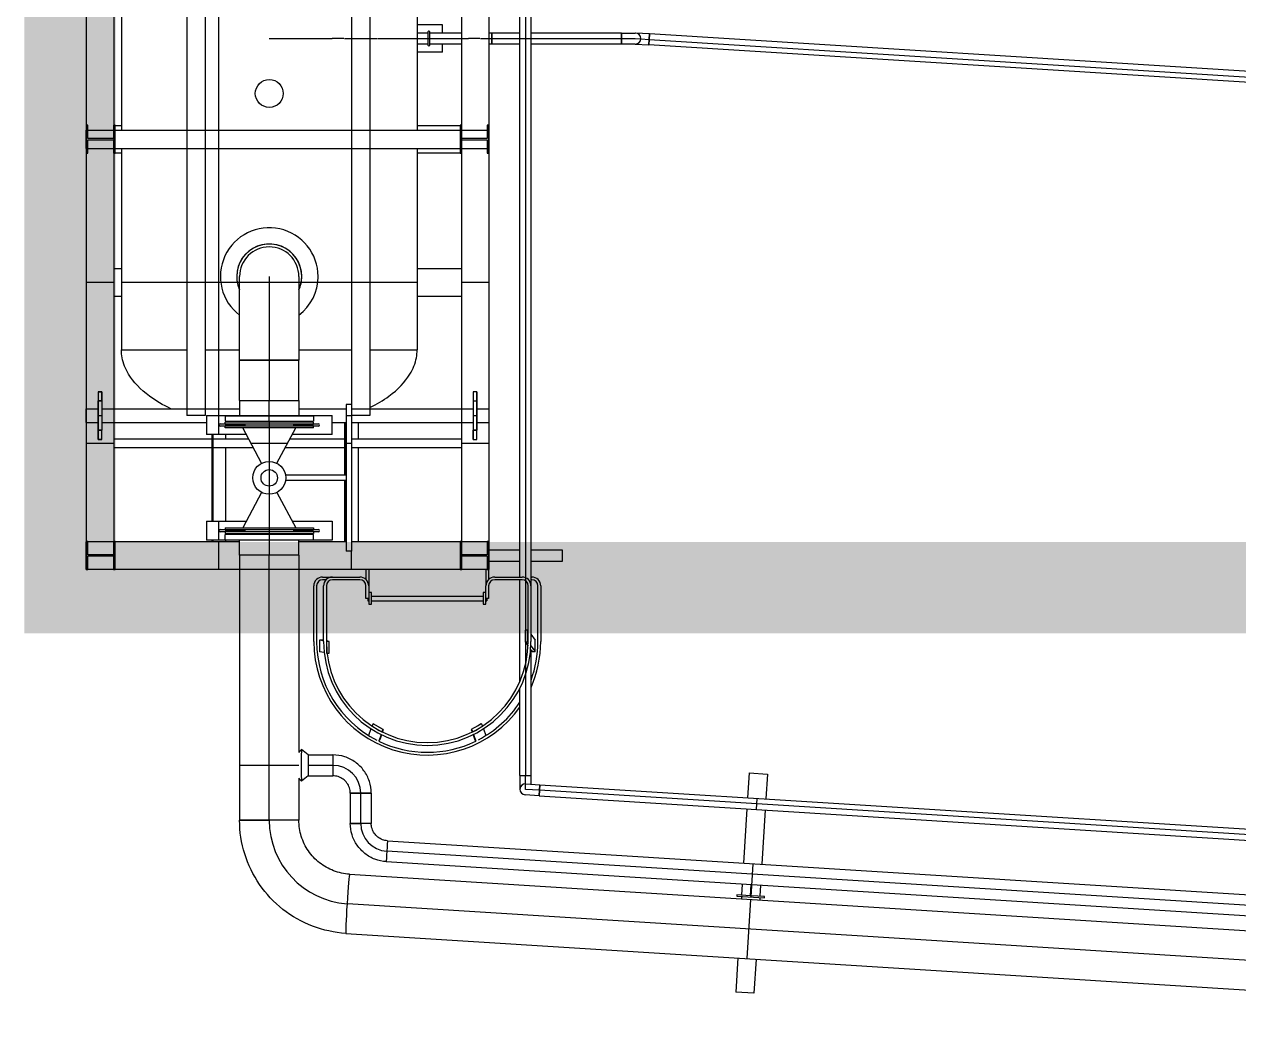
# Model space of a CAD drawing. Header units: inches. Extents: x 517790 to 538444, y 301815 to 302461.
# Drawn here: x 518012.09 to 518018.95, y 302326.19 to 302331.89 of the extents above; entities that cross this region are included whole.
import ezdxf

# ---------------------------------------------------------------- set-up
doc = ezdxf.new("R2010")
doc.units = ezdxf.units.IN
doc.header["$MEASUREMENT"] = 0
doc.layers.add('硅胶总平面底图 工艺装置区', color=253, linetype='Continuous')
doc.layers.add('硅胶总平面底图0804', color=253, linetype='Continuous')

msp = doc.modelspace()

# ---------------------------------------------------------------- linework, layer by layer
at = {"layer": '硅胶总平面底图 工艺装置区', "color": 253, "linetype": 'Continuous', "lineweight": -3}
for p, q in [((518014.8898, 302328.7726), (518014.8898, 302337.1858)), ((518014.9209, 302337.1858), (518014.9209, 302328.7688)), ((518014.9521, 302328.4486), (518014.9521, 302337.1858)), ((518012.441, 302336.9791), (518012.441, 302328.8159)), ((518012.596, 302336.9791), (518012.596, 302328.8159)), ((518014.5593, 302336.9791), (518014.5593, 302328.8159)), ((518014.7143, 302336.9791), (518014.7143, 302328.8159)), ((518013.0093, 302335.9561), (518013.0093, 302329.6839)), ((518013.1126, 302335.9561), (518013.1126, 302329.6839)), ((518014.0426, 302335.9561), (518014.0426, 302329.6839)), ((518013.9393, 302335.8425), (518013.9393, 302329.7459)), ((518013.1901, 302329.5781), (518013.1901, 302335.145)), ((518012.6394, 302334.1389), (518012.6394, 302331.2959)), ((518014.3092, 302332.6219), (518014.3092, 302331.2959)), ((518014.4525, 302331.89), (518014.3092, 302331.89)), ((518014.4525, 302331.8437), (518014.4525, 302331.89)), ((518014.3719, 302331.8437), (518014.3092, 302331.8437)), ((518014.3719, 302331.7733), (518014.3719, 302331.8518)), ((518014.3781, 302331.8518), (518014.3781, 302331.7733)), ((518014.5593, 302331.8437), (518014.3781, 302331.8437)), ((518014.7312, 302331.8437), (518014.7143, 302331.8437)), ((518014.7312, 302331.7814), (518014.7312, 302331.8437)), ((518014.8898, 302331.8437), (518014.7312, 302331.8437)), ((518014.7312, 302331.8437), (518014.7312, 302331.8125)), ((518015.4622, 302331.8437), (518014.9521, 302331.8437)), ((518015.4622, 302331.7814), (518015.4622, 302331.8437)), ((518015.4622, 302331.8437), (518015.4622, 302331.7814)), ((518015.4622, 302331.8437), (518015.5409, 302331.8437)), ((518015.6215, 302331.8387), (518015.5429, 302331.8436)), ((518015.6195, 302331.8076), (518015.6215, 302331.8387)), ((518015.6215, 302331.8387), (518015.6195, 302331.8076)), ((518022.1742, 302331.4273), (518015.6215, 302331.8387)), ((518013.4743, 302331.8125), (518013.553, 302331.8125)), ((518013.553, 302331.8125), (518013.8304, 302331.8125)), ((518013.553, 302331.8125), (518013.553, 302331.8125)), ((518013.553, 302331.8125), (518013.553, 302331.8125)), ((518013.8945, 302331.8125), (518013.8304, 302331.8125)), ((518013.8991, 302331.8125), (518014.0828, 302331.8125)), ((518014.0874, 302331.8125), (518014.1514, 302331.8125)), ((518014.1514, 302331.8125), (518014.3092, 302331.8125)), ((518014.3092, 302331.8125), (518014.3719, 302331.8125)), ((518014.3719, 302331.7814), (518014.3092, 302331.7814)), ((518014.3719, 302331.8125), (518014.3781, 302331.8125)), ((518014.3781, 302331.8125), (518014.5593, 302331.8125)), ((518014.5593, 302331.7814), (518014.3781, 302331.7814)), ((518014.4525, 302331.735), (518014.4525, 302331.7814)), ((518014.5593, 302331.8125), (518014.5986, 302331.8125)), ((518014.6626, 302331.8125), (518014.5986, 302331.8125)), ((518014.6672, 302331.8125), (518014.7143, 302331.8125)), ((518014.7143, 302331.8125), (518014.7312, 302331.8125)), ((518014.7312, 302331.7814), (518014.7143, 302331.7814)), ((518014.7312, 302331.8125), (518014.8898, 302331.8125)), ((518014.7312, 302331.8125), (518014.7312, 302331.7814)), ((518014.8898, 302331.7814), (518014.7312, 302331.7814)), ((518014.8898, 302331.8125), (518014.9521, 302331.8125)), ((518014.9521, 302331.8125), (518015.4622, 302331.8125)), ((518015.4622, 302331.7814), (518014.9521, 302331.7814)), ((518015.4622, 302331.8125), (518015.4622, 302331.8125)), ((518015.4622, 302331.8125), (518015.4622, 302331.8125)), ((518015.4622, 302331.8125), (518015.5409, 302331.8125)), ((518015.5409, 302331.7814), (518015.4622, 302331.7814)), ((518015.5399, 302331.7814), (518015.6176, 302331.7765)), ((518015.5409, 302331.8125), (518015.572, 302331.8106)), ((518015.572, 302331.8106), (518015.6195, 302331.8076)), ((518015.6176, 302331.7765), (518015.6195, 302331.8076)), ((518015.6195, 302331.8076), (518015.6176, 302331.7765)), ((518022.2117, 302331.3625), (518015.6176, 302331.7765)), ((518015.6195, 302331.8076), (518022.1929, 302331.3949)), ((518015.6195, 302331.8076), (518015.6195, 302331.8076)), ((518015.6195, 302331.8076), (518015.6195, 302331.8076)), ((518014.4525, 302331.735), (518014.3092, 302331.735)), ((518012.4505, 302331.3232), (518012.441, 302331.3232)), ((518012.441, 302331.3232), (518012.441, 302331.1652)), ((518012.441, 302331.2959), (518014.7143, 302331.2959)), ((518012.441, 302331.1925), (518012.441, 302331.2959)), ((518012.4505, 302331.2476), (518012.4505, 302331.3232)), ((518012.6037, 302331.3232), (518012.5941, 302331.3232)), ((518012.5941, 302331.3232), (518012.5941, 302331.2476)), ((518012.6037, 302331.1652), (518012.6037, 302331.3232)), ((518012.6037, 302331.3217), (518012.6394, 302331.3217)), ((518014.3092, 302331.3217), (518014.5515, 302331.3217)), ((518014.5611, 302331.3232), (518014.5515, 302331.3232)), ((518014.5515, 302331.3232), (518014.5515, 302331.1652)), ((518014.5611, 302331.2476), (518014.5611, 302331.3232)), ((518014.7143, 302331.3232), (518014.7047, 302331.3232)), ((518014.7047, 302331.3232), (518014.7047, 302331.2476)), ((518014.7143, 302331.1652), (518014.7143, 302331.3232)), ((518014.7143, 302331.2959), (518014.7143, 302331.1925)), ((518012.5941, 302331.2476), (518012.4505, 302331.2476)), ((518012.4505, 302331.2408), (518012.5941, 302331.2408)), ((518012.4505, 302331.1652), (518012.4505, 302331.2408)), ((518012.5941, 302331.2408), (518012.5941, 302331.1652)), ((518014.7047, 302331.2476), (518014.5611, 302331.2476)), ((518014.5611, 302331.2408), (518014.7047, 302331.2408)), ((518014.5611, 302331.1652), (518014.5611, 302331.2408)), ((518014.7047, 302331.2408), (518014.7047, 302331.1652)), ((518012.441, 302331.1925), (518014.7143, 302331.1925)), ((518012.441, 302331.1652), (518012.4505, 302331.1652)), ((518012.5941, 302331.1652), (518012.6037, 302331.1652)), ((518012.6037, 302331.1667), (518012.6394, 302331.1667)), ((518012.6394, 302331.1925), (518012.6394, 302330.0559)), ((518014.3092, 302331.1925), (518014.3092, 302330.0559)), ((518014.3092, 302331.1667), (518014.5515, 302331.1667)), ((518014.5515, 302331.1652), (518014.5611, 302331.1652)), ((518014.7047, 302331.1652), (518014.7143, 302331.1652)), ((518012.6394, 302330.512), (518012.596, 302330.512)), ((518013.307, 302329.9968), (518013.307, 302330.4692)), ((518013.4743, 302330.4692), (518013.4743, 302329.9968)), ((518013.6416, 302330.4692), (518013.6416, 302329.9968)), ((518014.5593, 302330.512), (518014.3092, 302330.512)), ((518012.596, 302330.4345), (518012.441, 302330.4345)), ((518014.3092, 302330.4345), (518012.6394, 302330.4345)), ((518014.7143, 302330.4345), (518014.5593, 302330.4345)), ((518012.6394, 302330.357), (518012.596, 302330.357)), ((518014.5593, 302330.357), (518014.3092, 302330.357)), ((518012.6394, 302330.0559), (518013.0093, 302330.0559)), ((518012.6394, 302330.0559), (518013.0093, 302330.0559)), ((518013.1126, 302330.0559), (518013.307, 302330.0559)), ((518013.1126, 302330.0559), (518013.307, 302330.0559)), ((518013.6416, 302330.0559), (518013.9393, 302330.0559)), ((518013.6416, 302330.0559), (518013.9393, 302330.0559)), ((518014.0426, 302330.0559), (518014.3092, 302330.0559)), ((518014.0426, 302330.0559), (518014.3092, 302330.0559)), ((518013.307, 302329.9968), (518013.6416, 302329.9968)), ((518013.307, 302329.7689), (518013.307, 302329.9968)), ((518013.6416, 302329.9968), (518013.307, 302329.9968)), ((518013.4743, 302329.9968), (518013.4743, 302329.7689)), ((518013.4743, 302329.9968), (518013.4743, 302329.9968)), ((518013.4743, 302329.9968), (518013.4743, 302329.9968)), ((518013.6416, 302329.7689), (518013.6416, 302329.9968)), ((518012.5288, 302329.8182), (518012.5081, 302329.8182)), ((518012.5081, 302329.8182), (518012.5288, 302329.8182)), ((518012.5081, 302329.8182), (518012.5081, 302329.7665)), ((518012.5081, 302329.8182), (518012.5081, 302329.7665)), ((518012.5081, 302329.7665), (518012.5288, 302329.7665)), ((518012.5288, 302329.7665), (518012.5081, 302329.7665)), ((518012.5081, 302329.6012), (518012.5081, 302329.7665)), ((518012.5081, 302329.7665), (518012.5081, 302329.6012)), ((518012.5288, 302329.7665), (518012.5081, 302329.7665)), ((518012.5288, 302329.7665), (518012.5288, 302329.8182)), ((518012.5288, 302329.8182), (518012.5288, 302329.7665)), ((518012.5288, 302329.7665), (518012.5288, 302329.6012)), ((518012.5288, 302329.7665), (518012.5288, 302329.6012)), ((518013.307, 302329.7689), (518013.6416, 302329.7689)), ((518013.307, 302329.7689), (518013.4743, 302329.7689)), ((518013.307, 302329.7689), (518013.307, 302329.6836)), ((518013.4743, 302329.6524), (518013.4743, 302329.7689)), ((518013.4743, 302329.7689), (518013.6416, 302329.7689)), ((518013.6416, 302329.7689), (518013.6416, 302329.6836)), ((518014.6264, 302329.8182), (518014.6264, 302329.7665)), ((518014.6264, 302329.8182), (518014.6264, 302329.7665)), ((518014.6471, 302329.8182), (518014.6264, 302329.8182)), ((518014.6471, 302329.8182), (518014.6264, 302329.8182)), ((518014.6264, 302329.7665), (518014.6471, 302329.7665)), ((518014.6264, 302329.7665), (518014.6471, 302329.7665)), ((518014.6264, 302329.7665), (518014.6264, 302329.6012)), ((518014.6264, 302329.7665), (518014.6264, 302329.6012)), ((518014.6264, 302329.7665), (518014.6471, 302329.7665)), ((518014.6471, 302329.7665), (518014.6471, 302329.8182)), ((518014.6471, 302329.8182), (518014.6471, 302329.7665)), ((518014.6471, 302329.6012), (518014.6471, 302329.7665)), ((518014.6471, 302329.7665), (518014.6471, 302329.6012)), ((518012.441, 302329.7226), (518012.5081, 302329.7226)), ((518012.441, 302329.6451), (518012.441, 302329.7226)), ((518012.5288, 302329.7226), (518013.307, 302329.7226)), ((518013.6416, 302329.7226), (518013.9083, 302329.7226)), ((518013.9083, 302329.7459), (518013.9083, 302329.3326)), ((518013.9393, 302329.7459), (518013.9083, 302329.7459)), ((518013.9393, 302329.7459), (518013.9393, 302329.3326)), ((518013.9393, 302329.7226), (518014.6264, 302329.7226)), ((518014.6471, 302329.7226), (518014.7143, 302329.7226)), ((518014.7143, 302329.7226), (518014.7143, 302329.6451)), ((518012.441, 302329.6451), (518012.5081, 302329.6451)), ((518012.5081, 302329.6839), (518012.5288, 302329.6839)), ((518012.5288, 302329.6451), (518013.12, 302329.6451)), ((518013.1126, 302329.6839), (518013.0093, 302329.6839)), ((518013.12, 302329.6847), (518013.12, 302329.5781)), ((518013.12, 302329.6847), (518013.307, 302329.6847)), ((518013.12, 302329.6839), (518013.8286, 302329.6839)), ((518013.1974, 302329.6376), (518013.7512, 302329.6376)), ((518013.2249, 302329.6836), (518013.4743, 302329.6836)), ((518013.2249, 302329.6836), (518013.2249, 302329.6524)), ((518013.2249, 302329.6524), (518013.4743, 302329.6524)), ((518013.4743, 302329.6462), (518013.2249, 302329.6462)), ((518013.2249, 302329.6376), (518013.2249, 302329.6462)), ((518013.2249, 302329.6314), (518013.3402, 302329.6314)), ((518013.2249, 302329.6314), (518013.3402, 302329.6314)), ((518013.6416, 302329.6478), (518013.307, 302329.6478)), ((518013.3078, 302329.6462), (518013.307, 302329.6478)), ((518013.4743, 302329.6836), (518013.7236, 302329.6836)), ((518013.4743, 302329.6524), (518013.7236, 302329.6524)), ((518013.4743, 302329.6524), (518013.4743, 302329.6478)), ((518013.4743, 302329.6478), (518013.4743, 302329.6376)), ((518013.7236, 302329.6462), (518013.4743, 302329.6462)), ((518013.4743, 302329.6376), (518013.4743, 302329.6252)), ((518013.6084, 302329.6314), (518013.7236, 302329.6314)), ((518013.6084, 302329.6314), (518013.7236, 302329.6314)), ((518013.6408, 302329.6462), (518013.6416, 302329.6478)), ((518013.6416, 302329.6847), (518013.8286, 302329.6847)), ((518013.7236, 302329.6836), (518013.7236, 302329.6524)), ((518013.7236, 302329.6376), (518013.7236, 302329.6462)), ((518013.8286, 302329.5781), (518013.8286, 302329.6847)), ((518013.8286, 302329.6451), (518013.9083, 302329.6451)), ((518013.9005, 302329.348), (518013.9005, 302329.6451)), ((518013.9057, 302329.6451), (518013.9057, 302329.348)), ((518013.9083, 302329.6839), (518013.9393, 302329.6839)), ((518014.0426, 302329.6839), (518013.9393, 302329.6839)), ((518013.9393, 302329.6451), (518014.6264, 302329.6451)), ((518013.978, 302329.5537), (518013.978, 302329.6451)), ((518014.6264, 302329.6839), (518014.6471, 302329.6839)), ((518014.6471, 302329.6451), (518014.7143, 302329.6451)), ((518012.5081, 302329.6012), (518012.5081, 302329.5495)), ((518012.5081, 302329.5495), (518012.5081, 302329.6012)), ((518012.5288, 302329.6012), (518012.5081, 302329.6012)), ((518012.5081, 302329.6012), (518012.5288, 302329.6012)), ((518012.5288, 302329.6012), (518012.5081, 302329.6012)), ((518012.5288, 302329.5495), (518012.5288, 302329.6012)), ((518012.5288, 302329.5495), (518012.5288, 302329.6012)), ((518013.3439, 302329.5781), (518013.12, 302329.5781)), ((518013.1514, 302329.0877), (518013.1514, 302329.5781)), ((518013.1565, 302329.5781), (518013.1565, 302329.0877)), ((518013.7512, 302329.6252), (518013.1974, 302329.6252)), ((518013.2249, 302329.615), (518013.2249, 302329.6252)), ((518013.4743, 302329.615), (518013.2249, 302329.615)), ((518013.2289, 302329.5537), (518013.2289, 302329.5781)), ((518013.4307, 302329.4147), (518013.3244, 302329.615)), ((518013.4743, 302329.6252), (518013.4743, 302329.0407)), ((518013.7236, 302329.615), (518013.4743, 302329.615)), ((518013.5179, 302329.4147), (518013.6242, 302329.615)), ((518013.8286, 302329.5781), (518013.6046, 302329.5781)), ((518013.7236, 302329.615), (518013.7236, 302329.6252)), ((518014.6471, 302329.6012), (518014.6264, 302329.6012)), ((518014.6471, 302329.6012), (518014.6264, 302329.6012)), ((518014.6264, 302329.6012), (518014.6264, 302329.5495)), ((518014.6264, 302329.5495), (518014.6264, 302329.6012)), ((518014.6264, 302329.6012), (518014.6471, 302329.6012)), ((518014.6471, 302329.5495), (518014.6471, 302329.6012)), ((518014.6471, 302329.5495), (518014.6471, 302329.6012)), ((518012.441, 302329.5289), (518012.596, 302329.5289)), ((518012.5081, 302329.5495), (518012.5288, 302329.5495)), ((518012.5288, 302329.5495), (518012.5081, 302329.5495)), ((518012.596, 302329.5537), (518013.3569, 302329.5537)), ((518012.596, 302329.5041), (518013.3832, 302329.5041)), ((518013.2289, 302329.0877), (518013.2289, 302329.5041)), ((518013.3701, 302329.5289), (518013.5785, 302329.5289)), ((518013.5653, 302329.5041), (518013.9083, 302329.5041)), ((518013.5917, 302329.5537), (518013.9083, 302329.5537)), ((518013.9083, 302329.5289), (518013.9393, 302329.5289)), ((518013.9393, 302329.5537), (518014.5593, 302329.5537)), ((518013.9393, 302329.5041), (518014.5593, 302329.5041)), ((518013.978, 302328.9709), (518013.978, 302329.5041)), ((518014.5593, 302329.5289), (518014.7143, 302329.5289)), ((518014.6264, 302329.5495), (518014.6471, 302329.5495)), ((518014.6264, 302329.5495), (518014.6471, 302329.5495)), ((518013.9083, 302329.348), (518013.566, 302329.348)), ((518013.9083, 302329.3171), (518013.566, 302329.3171)), ((518013.9005, 302328.9709), (518013.9005, 302329.3171)), ((518013.9057, 302329.3171), (518013.9057, 302328.9709)), ((518013.9083, 302329.3326), (518013.9083, 302328.9192)), ((518013.9393, 302329.3326), (518013.9393, 302328.9192)), ((518013.4307, 302329.2504), (518013.3244, 302329.0501)), ((518013.5179, 302329.2504), (518013.6242, 302329.0501)), ((518013.12, 302329.0877), (518013.12, 302328.9812)), ((518013.12, 302329.0877), (518013.3443, 302329.0877)), ((518013.1901, 302328.9812), (518013.1901, 302329.0877)), ((518013.6042, 302329.0877), (518013.8286, 302329.0877)), ((518013.8286, 302329.0877), (518013.8286, 302328.9812)), ((518013.1974, 302329.0407), (518013.7512, 302329.0407)), ((518013.7512, 302329.0283), (518013.1974, 302329.0283)), ((518013.2249, 302329.0501), (518013.4743, 302329.0501)), ((518013.2249, 302329.0501), (518013.2249, 302329.0407)), ((518013.2249, 302329.0345), (518013.3402, 302329.0345)), ((518013.2249, 302329.0345), (518013.3402, 302329.0345)), ((518013.2249, 302329.0283), (518013.2249, 302329.0189)), ((518013.2249, 302329.0189), (518013.4743, 302329.0189)), ((518013.4743, 302329.0127), (518013.2249, 302329.0127)), ((518013.2249, 302328.9815), (518013.2249, 302329.0127)), ((518013.3078, 302329.0189), (518013.307, 302329.0173)), ((518013.307, 302329.0173), (518013.4743, 302329.0173)), ((518013.4743, 302329.0501), (518013.7236, 302329.0501)), ((518013.4743, 302329.0407), (518013.4743, 302329.0283)), ((518013.4743, 302329.0283), (518013.4743, 302329.0173)), ((518013.4743, 302329.0189), (518013.7236, 302329.0189)), ((518013.4743, 302329.0173), (518013.6416, 302329.0173)), ((518013.4743, 302329.0173), (518013.4743, 302329.0127)), ((518013.4743, 302329.0127), (518013.4743, 302328.8962)), ((518013.7236, 302329.0127), (518013.4743, 302329.0127)), ((518013.6084, 302329.0345), (518013.7236, 302329.0345)), ((518013.6084, 302329.0345), (518013.7236, 302329.0345)), ((518013.6408, 302329.0189), (518013.6416, 302329.0173)), ((518013.7236, 302329.0501), (518013.7236, 302329.0407)), ((518013.7236, 302329.0283), (518013.7236, 302329.0189)), ((518013.7236, 302328.9815), (518013.7236, 302329.0127)), ((518012.441, 302328.9739), (518012.441, 302328.8159)), ((518012.4505, 302328.9739), (518012.441, 302328.9739)), ((518013.307, 302328.9709), (518012.441, 302328.9709)), ((518012.441, 302328.8159), (518012.441, 302328.9709)), ((518012.4505, 302328.8983), (518012.4505, 302328.9739)), ((518012.5941, 302328.9739), (518012.5941, 302328.8983)), ((518012.6037, 302328.9739), (518012.5941, 302328.9739)), ((518012.6037, 302328.8159), (518012.6037, 302328.9739)), ((518013.307, 302328.9812), (518013.12, 302328.9812)), ((518013.1514, 302328.9709), (518013.1514, 302328.9812)), ((518013.1565, 302328.9812), (518013.1565, 302328.9709)), ((518013.1901, 302328.8159), (518013.1901, 302328.9709)), ((518013.4743, 302328.9815), (518013.2249, 302328.9815)), ((518013.2289, 302328.9709), (518013.2289, 302328.9812)), ((518013.307, 302328.8962), (518013.307, 302328.9815)), ((518013.7236, 302328.9815), (518013.4743, 302328.9815)), ((518013.6416, 302328.8962), (518013.6416, 302328.9815)), ((518013.8286, 302328.9812), (518013.6416, 302328.9812)), ((518013.9083, 302328.9709), (518013.6416, 302328.9709)), ((518014.7143, 302328.9709), (518013.9393, 302328.9709)), ((518014.5515, 302328.9739), (518014.5515, 302328.8159)), ((518014.5611, 302328.9739), (518014.5515, 302328.9739)), ((518014.5611, 302328.8983), (518014.5611, 302328.9739)), ((518014.7047, 302328.9739), (518014.7047, 302328.8983)), ((518014.7143, 302328.9739), (518014.7047, 302328.9739)), ((518014.7143, 302328.8159), (518014.7143, 302328.9739)), ((518014.7143, 302328.9709), (518014.7143, 302328.8159)), ((518012.5941, 302328.8983), (518012.4505, 302328.8983)), ((518012.4505, 302328.8915), (518012.5941, 302328.8915)), ((518012.4505, 302328.8159), (518012.4505, 302328.8915)), ((518012.5941, 302328.8915), (518012.5941, 302328.8159)), ((518013.4743, 302328.8962), (518013.307, 302328.8962)), ((518013.6416, 302328.8962), (518013.307, 302328.8962)), ((518013.307, 302328.8962), (518013.307, 302327.7096)), ((518013.6416, 302328.8962), (518013.4743, 302328.8962)), ((518013.4743, 302327.7096), (518013.4743, 302328.8962)), ((518013.6416, 302328.8962), (518013.6416, 302327.7812)), ((518013.9393, 302328.9192), (518013.9083, 302328.9192)), ((518013.9393, 302328.8159), (518013.9393, 302328.9192)), ((518014.7047, 302328.8983), (518014.5611, 302328.8983)), ((518014.5611, 302328.8159), (518014.5611, 302328.8915)), ((518014.5611, 302328.8915), (518014.7047, 302328.8915)), ((518014.7047, 302328.8915), (518014.7047, 302328.8159)), ((518014.7143, 302328.9259), (518014.8898, 302328.9259)), ((518014.9521, 302328.9259), (518015.1276, 302328.9259)), ((518015.1276, 302328.9259), (518015.1276, 302328.8608)), ((518013.307, 302328.8159), (518012.441, 302328.8159)), ((518012.441, 302328.8159), (518012.4505, 302328.8159)), ((518012.596, 302328.8159), (518012.441, 302328.8159)), ((518012.5941, 302328.8159), (518012.6037, 302328.8159)), ((518013.6416, 302328.8159), (518013.307, 302328.8159)), ((518014.7143, 302328.8159), (518013.6416, 302328.8159)), ((518014.0199, 302328.8159), (518014.0199, 302328.7591)), ((518014.0357, 302328.8159), (518014.0357, 302328.7227)), ((518014.5515, 302328.8159), (518014.5611, 302328.8159)), ((518014.7143, 302328.8159), (518014.5593, 302328.8159)), ((518014.6971, 302328.8159), (518014.6971, 302328.7227)), ((518014.7047, 302328.8159), (518014.7143, 302328.8159)), ((518014.7128, 302328.8159), (518014.7128, 302328.7591)), ((518014.8898, 302328.8608), (518014.7143, 302328.8608)), ((518015.1276, 302328.8608), (518014.9521, 302328.8608)), ((518013.7758, 302328.7726), (518013.8309, 302328.7726)), ((518013.7946, 302328.7568), (518013.7758, 302328.7568)), ((518013.8309, 302328.7726), (518013.9858, 302328.7726)), ((518013.9858, 302328.7568), (518013.8309, 302328.7568)), ((518014.7469, 302328.7726), (518014.9018, 302328.7726)), ((518014.9018, 302328.7568), (518014.7469, 302328.7568)), ((518014.8898, 302328.1832), (518014.8898, 302328.7568)), ((518014.9209, 302328.7688), (518014.9209, 302328.751)), ((518014.9209, 302328.751), (518014.9209, 302328.472)), ((518014.9521, 302328.7726), (518014.9569, 302328.7726)), ((518014.9569, 302328.7568), (518014.9521, 302328.7568)), ((518013.7259, 302328.4078), (518013.7259, 302328.7227)), ((518013.7417, 302328.7227), (518013.7417, 302328.4078)), ((518013.7811, 302328.4078), (518013.7811, 302328.7227)), ((518013.7968, 302328.7227), (518013.7968, 302328.4078)), ((518014.0199, 302328.6519), (518014.0199, 302328.7227)), ((518014.0357, 302328.7227), (518014.0357, 302328.6847)), ((518014.0357, 302328.6847), (518014.0357, 302328.619)), ((518014.0514, 302328.6847), (518014.0357, 302328.6847)), ((518014.0514, 302328.619), (518014.0514, 302328.6847)), ((518014.6971, 302328.6847), (518014.6813, 302328.6847)), ((518014.6813, 302328.6847), (518014.6813, 302328.619)), ((518014.6971, 302328.6847), (518014.6971, 302328.7227)), ((518014.6971, 302328.619), (518014.6971, 302328.6847)), ((518014.7128, 302328.7227), (518014.7128, 302328.6519)), ((518014.9359, 302328.4078), (518014.9359, 302328.7227)), ((518014.9516, 302328.7227), (518014.9516, 302328.4078)), ((518014.991, 302328.4078), (518014.991, 302328.7227)), ((518015.0068, 302328.7227), (518015.0068, 302328.4078)), ((518014.0357, 302328.6519), (518014.0199, 302328.6519)), ((518014.0304, 302328.6519), (518014.0304, 302328.6387)), ((518014.0304, 302328.6387), (518014.0357, 302328.6387)), ((518014.0357, 302328.619), (518014.0514, 302328.619)), ((518014.0514, 302328.665), (518014.6813, 302328.665)), ((518014.0514, 302328.6387), (518014.6813, 302328.6387)), ((518014.6813, 302328.619), (518014.6971, 302328.619)), ((518014.7128, 302328.6519), (518014.6971, 302328.6519)), ((518014.6971, 302328.6387), (518014.7023, 302328.6387)), ((518014.7023, 302328.6519), (518014.7023, 302328.6387)), ((518014.935, 302328.472), (518014.9193, 302328.472)), ((518014.9193, 302328.472), (518014.9193, 302328.4064)), ((518014.9209, 302328.472), (518014.9209, 302328.4042)), ((518014.935, 302328.4064), (518014.935, 302328.472)), ((518014.935, 302328.4719), (518014.9359, 302328.4707)), ((518013.7575, 302328.4169), (518013.7574, 302328.3513)), ((518013.7811, 302328.4123), (518013.7575, 302328.4169)), ((518013.7732, 302328.4169), (518013.7575, 302328.4169)), ((518013.7811, 302328.4154), (518013.7732, 302328.4169)), ((518013.8134, 302328.4091), (518013.7968, 302328.4123)), ((518013.7977, 302328.4091), (518013.7968, 302328.4093)), ((518013.8134, 302328.4091), (518013.7977, 302328.4091)), ((518013.7977, 302328.4091), (518013.7977, 302328.3435)), ((518013.8134, 302328.3965), (518013.8134, 302328.4091)), ((518013.8134, 302328.4091), (518013.8134, 302328.4091)), ((518013.8134, 302328.3435), (518013.8134, 302328.4091)), ((518014.9193, 302328.4064), (518014.935, 302328.4064)), ((518014.9193, 302328.4064), (518014.9354, 302328.3844)), ((518014.9209, 302328.4042), (518014.9209, 302328.278)), ((518014.935, 302328.4065), (518014.9359, 302328.4053)), ((518014.9516, 302328.4492), (518014.9753, 302328.4169)), ((518014.9753, 302328.3515), (518014.9753, 302328.4169)), ((518013.7843, 302328.3461), (518013.7574, 302328.3513)), ((518013.7977, 302328.3435), (518013.8134, 302328.3435)), ((518014.95, 302328.3644), (518014.9511, 302328.363)), ((518014.9512, 302328.3844), (518014.9753, 302328.3515)), ((518014.9521, 302327.6526), (518014.9521, 302328.3624)), ((518014.9521, 302328.3616), (518014.9595, 302328.3514)), ((518014.9595, 302328.3514), (518014.9753, 302328.3515)), ((518014.9209, 302328.278), (518014.9209, 302328.2206)), ((518014.9209, 302328.2206), (518014.9209, 302327.6526)), ((518014.8898, 302327.6526), (518014.8898, 302328.1458)), ((518014.0482, 302327.9165), (518014.0352, 302327.8781)), ((518014.061, 302327.9446), (518014.0532, 302327.9309)), ((518014.0532, 302327.9309), (518014.11, 302327.8981)), ((518014.0609, 302327.9444), (518014.0575, 302327.9385)), ((518014.0609, 302327.9444), (518014.0609, 302327.9444)), ((518014.1179, 302327.9118), (518014.061, 302327.9446)), ((518014.1179, 302327.9119), (518014.0935, 302327.9258)), ((518014.6717, 302327.9446), (518014.6148, 302327.9118)), ((518014.6227, 302327.8981), (518014.6795, 302327.9309)), ((518014.6716, 302327.9446), (518014.6492, 302327.9316)), ((518014.6716, 302327.9445), (518014.6716, 302327.9446)), ((518014.6795, 302327.9309), (518014.6717, 302327.9446)), ((518014.6791, 302327.9318), (518014.676, 302327.9371)), ((518014.6845, 302327.9165), (518014.6976, 302327.8781)), ((518014.1052, 302327.8839), (518014.0922, 302327.8457)), ((518014.0935, 302327.8459), (518014.0982, 302327.8542)), ((518014.1079, 302327.8826), (518014.0982, 302327.8542)), ((518014.11, 302327.8981), (518014.1179, 302327.9118)), ((518014.1105, 302327.8989), (518014.1135, 302327.9042)), ((518014.1178, 302327.9117), (518014.113, 302327.8976)), ((518014.1178, 302327.9118), (518014.1179, 302327.9119)), ((518014.1179, 302327.9119), (518014.1179, 302327.9118)), ((518014.6148, 302327.9118), (518014.6227, 302327.8981)), ((518014.6149, 302327.9116), (518014.6149, 302327.9116)), ((518014.6149, 302327.9116), (518014.6184, 302327.9056)), ((518014.6149, 302327.9116), (518014.6196, 302327.8976)), ((518014.6248, 302327.8826), (518014.6346, 302327.8539)), ((518014.6276, 302327.884), (518014.6407, 302327.8455)), ((518014.6346, 302327.8539), (518014.6393, 302327.8459)), ((518013.6416, 302327.7812), (518013.6561, 302327.7981)), ((518013.6941, 302327.7686), (518013.6561, 302327.7981)), ((518013.6416, 302327.7096), (518013.307, 302327.7096)), ((518013.307, 302327.7096), (518013.307, 302327.3996)), ((518013.4743, 302327.3996), (518013.4743, 302327.7096)), ((518013.4743, 302327.7096), (518013.4743, 302327.7096)), ((518013.4743, 302327.7096), (518013.4743, 302327.7095)), ((518013.6941, 302327.7686), (518013.8335, 302327.7686)), ((518013.8328, 302327.7096), (518013.6941, 302327.7096)), ((518013.6941, 302327.7096), (518013.6941, 302327.7096)), ((518013.6941, 302327.7096), (518013.6941, 302327.7096)), ((518013.8335, 302327.7096), (518013.8328, 302327.7096)), ((518013.8335, 302327.7096), (518013.8335, 302327.7096)), ((518013.8335, 302327.7096), (518013.8335, 302327.7096)), ((518013.6941, 302327.6505), (518013.6561, 302327.621)), ((518013.6941, 302327.6505), (518013.8335, 302327.6505)), ((518014.8898, 302327.6526), (518014.9209, 302327.6526)), ((518014.8898, 302327.6526), (518014.9209, 302327.6526)), ((518014.8898, 302327.6526), (518014.8898, 302327.5739)), ((518014.9209, 302327.6526), (518014.9521, 302327.6526)), ((518014.9209, 302327.6526), (518014.9209, 302327.6526)), ((518014.9209, 302327.6526), (518014.9209, 302327.6526)), ((518014.9209, 302327.6051), (518014.9209, 302327.6526)), ((518014.9209, 302327.6526), (518014.9521, 302327.6526)), ((518014.9521, 302327.6032), (518014.9521, 302327.6526)), ((518016.1833, 302327.667), (518016.1747, 302327.5264)), ((518016.1833, 302327.667), (518016.2865, 302327.6607)), ((518016.2865, 302327.6607), (518016.2779, 302327.5199)), ((518013.6416, 302327.638), (518013.6561, 302327.621)), ((518013.6416, 302327.6379), (518013.6416, 302327.3996)), ((518014.9209, 302327.5739), (518014.9209, 302327.6051)), ((518014.9995, 302327.569), (518014.9209, 302327.5739)), ((518014.9229, 302327.605), (518015.0015, 302327.6001)), ((518014.9976, 302327.5379), (518015.0015, 302327.6001)), ((518015.0015, 302327.6001), (518014.9995, 302327.569)), ((518015.0015, 302327.6001), (518023.8963, 302327.0416)), ((518013.9319, 302327.5521), (518014.05, 302327.5521)), ((518014.05, 302327.5521), (518013.9319, 302327.5521)), ((518013.9319, 302327.5521), (518013.9319, 302327.382)), ((518013.9909, 302327.5521), (518013.9909, 302327.5521)), ((518013.9909, 302327.5521), (518013.9909, 302327.5521)), ((518013.9909, 302327.382), (518013.9909, 302327.5521)), ((518014.05, 302327.5521), (518014.05, 302327.382)), ((518014.9976, 302327.5379), (518014.919, 302327.5428)), ((518014.9995, 302327.569), (518014.9976, 302327.5379)), ((518014.9976, 302327.5379), (518023.8924, 302326.9794)), ((518014.9995, 302327.569), (518014.9995, 302327.569)), ((518014.9995, 302327.569), (518014.9995, 302327.569)), ((518023.8943, 302327.0105), (518014.9995, 302327.569)), ((518016.2263, 302327.5232), (518016.2225, 302327.461)), ((518016.1708, 302327.4642), (518016.1521, 302327.1576)), ((518016.2741, 302327.4577), (518016.2553, 302327.1511)), ((518013.3069, 302327.3996), (518013.4706, 302327.3996)), ((518013.6416, 302327.3996), (518013.307, 302327.3996)), ((518013.4742, 302327.3996), (518013.4742, 302327.3996)), ((518013.4742, 302327.3996), (518013.4742, 302327.3996)), ((518013.9319, 302327.382), (518013.9903, 302327.382)), ((518014.05, 302327.382), (518013.9319, 302327.382)), ((518013.9909, 302327.382), (518013.9909, 302327.382)), ((518013.9909, 302327.382), (518013.9909, 302327.3819)), ((518014.1422, 302327.2838), (518023.5883, 302326.6907)), ((518014.1348, 302327.1659), (518023.5809, 302326.5729)), ((518023.584, 302326.6318), (518014.1385, 302327.2248)), ((518014.1385, 302327.2248), (518014.1385, 302327.2248)), ((518014.1385, 302327.2248), (518014.1385, 302327.2248)), ((518013.9275, 302327.0951), (518022.9521, 302326.5285)), ((518016.2037, 302327.1543), (518016.1922, 302326.9665)), ((518016.1449, 302327.0397), (518016.141, 302326.9765)), ((518016.1935, 302327.0366), (518016.1896, 302326.9735)), ((518016.1956, 302326.9732), (518016.1995, 302327.0363)), ((518016.2481, 302327.0332), (518016.2442, 302326.9702)), ((518016.1142, 302326.9781), (518016.1137, 302326.9713)), ((518016.1137, 302326.9713), (518016.2707, 302326.9617)), ((518016.1896, 302326.9735), (518016.1142, 302326.9781)), ((518016.1406, 302326.9697), (518016.1398, 302326.9562)), ((518016.1914, 302326.953), (518016.171, 302326.619)), ((518016.2711, 302326.9685), (518016.1956, 302326.9732)), ((518016.2438, 302326.9634), (518016.243, 302326.9497)), ((518016.2707, 302326.9617), (518016.2711, 302326.9685)), ((518013.917, 302326.9281), (518013.917, 302326.9281)), ((518013.917, 302326.9281), (518013.917, 302326.9281)), ((518022.938, 302326.3618), (518013.917, 302326.9281)), ((518013.9065, 302326.7611), (518022.931, 302326.1946)), ((518016.1193, 302326.6222), (518016.1076, 302326.4293)), ((518016.2226, 302326.6157), (518016.2108, 302326.423)), ((518016.2108, 302326.423), (518016.1076, 302326.4293))]:
    msp.add_line(p, q, dxfattribs=at)
for centre, radius in [((518013.4743, 302331.5025), 0.0787), ((518013.4743, 302329.3326), 0.093), ((518013.4743, 302329.3326), 0.0465)]:
    msp.add_circle(centre, radius, dxfattribs=at)
for centre, radius, start, end in [((518014.375, 302331.8518), 0.0031, 0, 180), ((518015.5409, 302331.8125), 0.0312, 0, 90), ((518015.5409, 302331.8125), 0.0312, 270, 90), ((518014.375, 302331.7733), 0.0031, 180, 0), ((518015.5409, 302331.8125), 0.0312, 270, 0), ((518013.4743, 302330.4692), 0.2756, 0, 232.6168), ((518013.4743, 302330.4692), 0.1837, 0, 204.39575), ((518013.4743, 302330.4692), 0.1837, 335.60425, 180), ((518013.4743, 302330.4692), 0.1673, 0, 180), ((518013.4743, 302330.4692), 0.1673, 0, 180), ((518013.4743, 302330.4692), 0.1837, 180, 204.39575), ((518013.4743, 302330.4692), 0.2756, 307.3832, 0), ((518013.4743, 302330.4692), 0.1837, 335.60425, 0), ((518013.1974, 302329.6314), 0.0062, 90, 270), ((518013.7512, 302329.6314), 0.0062, 270, 90), ((518013.1974, 302329.0345), 0.0062, 90, 270), ((518013.7512, 302329.0345), 0.0062, 270, 90), ((518013.7758, 302328.7227), 0.0499, 90, 180), ((518013.7758, 302328.7227), 0.0341, 90, 180), ((518013.8309, 302328.7227), 0.0499, 90, 180), ((518013.8309, 302328.7227), 0.0341, 90, 180), ((518013.9858, 302328.7227), 0.0499, 0, 90), ((518013.9858, 302328.7227), 0.0341, 0, 90), ((518014.7469, 302328.7227), 0.0499, 90, 180), ((518014.7469, 302328.7227), 0.0341, 90, 180), ((518014.9018, 302328.7227), 0.0499, 0, 90), ((518014.9018, 302328.7227), 0.0341, 0, 90), ((518014.9569, 302328.7227), 0.0499, 0, 90), ((518014.9569, 302328.7227), 0.0341, 0, 90), ((518014.3664, 302328.4078), 0.6404, 180, 324.81593), ((518014.3664, 302328.4078), 0.6247, 180, 242.85046), ((518014.3664, 302328.4078), 0.5853, 180, 0), ((518014.3664, 302328.4078), 0.5695, 180, 0), ((518014.3664, 302328.4078), 0.6404, 336.15482, 0), ((518014.3664, 302328.4078), 0.6247, 339.66872, 0), ((518014.3664, 302328.4078), 0.6247, 297.49592, 326.92001), ((518014.3664, 302328.4078), 0.6247, 244.00182, 296.0044), ((518014.9209, 302327.5739), 0.0312, 86.40769, 266.40769), ((518014.9209, 302327.5739), 0.0312, 86.40769, 266.40769)]:
    msp.add_arc(centre, radius, start, end, dxfattribs=at)
for centre, major_axis, ratio, start_param, end_param in [((518013.6561, 302327.7096), (0, 0.0886), 0.011933, 0, 3.150877), ((518013.6561, 302327.7096), (0, 0.0886), 0.011933, 6.273901, 6.283185), ((518013.6941, 302327.7096), (0, 0.0591), 0.011933, 0, 3.141593), ((518013.6941, 302327.7096), (0, 0.0591), 0.011933, 0, 3.141593), ((518013.8335, 302327.7096), (0, -0.0591), 0.011933, 3.141593, 6.283185), ((518013.8335, 302327.7096), (0, 0.0591), 0.011933, 0, 3.141593), ((518013.8335, 302327.5521), (0, 0.1575), 0.999929, 4.712389, 6.283185), ((518013.9466, 302327.3996), (0, -0.4724), 0.999767, 4.712502, 6.212867), ((518014.1484, 302327.382), (0, -0.1575), 0.999945, 4.712491, 6.216553), ((518014.1385, 302327.2248), (-0.0037, -0.0589), 0.010502, 3.142252, 6.283185), ((518014.1385, 302327.2248), (0.0037, 0.0589), 0.010502, 0, 1.570796), ((518014.1385, 302327.2248), (-0.0037, -0.0589), 0.010502, 4.712389, 6.283185), ((518014.1484, 302327.382), (0, -0.1575), 0.999945, 6.216553, 6.220491), ((518013.917, 302326.9281), (-0.0105, -0.167), 0.021554, 3.142946, 6.283185), ((518013.917, 302326.9281), (0.0105, 0.167), 0.021554, 0, 1.570796), ((518013.917, 302326.9281), (0.0105, 0.167), 0.021554, 0, 0.001353), ((518013.917, 302326.9281), (-0.0105, -0.167), 0.021554, 4.712389, 6.283185), ((518013.9466, 302327.3996), (0, -0.4724), 0.999767, 6.212867, 6.220502)]:
    msp.add_ellipse(centre, major_axis=major_axis, ratio=ratio, start_param=start_param, end_param=end_param, dxfattribs=at)
for points, knots in [([(518012.9188, 302329.7226), (518012.8742, 302329.7439), (518012.8339, 302329.7677), (518012.7988, 302329.7935), (518012.7474, 302329.8313), (518012.7072, 302329.8735), (518012.6802, 302329.9179), (518012.662, 302329.9479), (518012.6497, 302329.9789), (518012.6437, 302330.0103), (518012.6408, 302330.0254), (518012.6394, 302330.0407), (518012.6394, 302330.0559)], [5.4403572, 5.4403572, 5.4403572, 5.4403572, 5.6548668, 5.6548668, 5.6548668, 5.969026, 5.969026, 5.969026, 6.180931, 6.180931, 6.180931, 6.2831853, 6.2831853, 6.2831853, 6.2831853]), ([(518014.0426, 302329.7289), (518014.0821, 302329.7485), (518014.1181, 302329.7702), (518014.1498, 302329.7935), (518014.2011, 302329.8313), (518014.2413, 302329.8735), (518014.2683, 302329.9179), (518014.2866, 302329.9479), (518014.2988, 302329.9789), (518014.3048, 302330.0103), (518014.3078, 302330.0254), (518014.3092, 302330.0407), (518014.3092, 302330.0559)], [5.4610973, 5.4610973, 5.4610973, 5.4610973, 5.6548668, 5.6548668, 5.6548668, 5.969026, 5.969026, 5.969026, 6.180931, 6.180931, 6.180931, 6.2831853, 6.2831853, 6.2831853, 6.2831853]), ([(518014.05, 302327.5521), (518014.05, 302327.5748), (518014.0464, 302327.5974), (518014.0394, 302327.619), (518014.0324, 302327.6406), (518014.022, 302327.661), (518014.0086, 302327.6794), (518013.9953, 302327.6977), (518013.9791, 302327.7139), (518013.9607, 302327.7273), (518013.9424, 302327.7406), (518013.922, 302327.751), (518013.9004, 302327.758), (518013.8788, 302327.765), (518013.8562, 302327.7686), (518013.8335, 302327.7686)], [4.712389, 4.712389, 4.712389, 4.712389, 5.026548, 5.026548, 5.026548, 5.340708, 5.340708, 5.340708, 5.654867, 5.654867, 5.654867, 5.969026, 5.969026, 5.969026, 6.283185, 6.283185, 6.283185, 6.283185]), ([(518013.9319, 302327.5521), (518013.9319, 302327.5624), (518013.9303, 302327.5727), (518013.9271, 302327.5825), (518013.9239, 302327.5923), (518013.9192, 302327.6016), (518013.9131, 302327.6099), (518013.907, 302327.6183), (518013.8997, 302327.6257), (518013.8913, 302327.6317), (518013.883, 302327.6378), (518013.8737, 302327.6425), (518013.8639, 302327.6457), (518013.8541, 302327.6489), (518013.8438, 302327.6505), (518013.8335, 302327.6505)], [4.712389, 4.712389, 4.712389, 4.712389, 5.026548, 5.026548, 5.026548, 5.340708, 5.340708, 5.340708, 5.654867, 5.654867, 5.654867, 5.969026, 5.969026, 5.969026, 6.283185, 6.283185, 6.283185, 6.283185]), ([(518013.9065, 302326.7611), (518013.8423, 302326.7652), (518013.7787, 302326.7789), (518013.7187, 302326.8019), (518013.6586, 302326.8248), (518013.602, 302326.8568), (518013.5514, 302326.8966), (518013.5008, 302326.9363), (518013.4563, 302326.9837), (518013.4198, 302327.0367), (518013.3833, 302327.0896), (518013.3549, 302327.1481), (518013.3358, 302327.2095), (518013.3167, 302327.2709), (518013.3069, 302327.3352), (518013.3069, 302327.3996)], [4.712389, 4.712389, 4.712389, 4.712389, 5.013989, 5.013989, 5.013989, 5.315589, 5.315589, 5.315589, 5.617189, 5.617189, 5.617189, 5.918789, 5.918789, 5.918789, 6.220389, 6.220389, 6.220389, 6.220389]), ([(518013.9275, 302327.0951), (518013.8969, 302327.097), (518013.8666, 302327.1036), (518013.8379, 302327.1145), (518013.8093, 302327.1255), (518013.7823, 302327.1407), (518013.7582, 302327.1597), (518013.734, 302327.1786), (518013.7128, 302327.2012), (518013.6954, 302327.2265), (518013.678, 302327.2518), (518013.6644, 302327.2797), (518013.6553, 302327.3089), (518013.6462, 302327.3382), (518013.6416, 302327.3689), (518013.6416, 302327.3996)], [4.712389, 4.712389, 4.712389, 4.712389, 5.013989, 5.013989, 5.013989, 5.315589, 5.315589, 5.315589, 5.617189, 5.617189, 5.617189, 5.918789, 5.918789, 5.918789, 6.220327, 6.220327, 6.220327, 6.220327]), ([(518014.1348, 302327.1659), (518014.1131, 302327.1672), (518014.0916, 302327.1719), (518014.0713, 302327.1797), (518014.0509, 302327.1874), (518014.0318, 302327.1983), (518014.0146, 302327.2117), (518013.9975, 302327.2252), (518013.9824, 302327.2412), (518013.9701, 302327.2591), (518013.9577, 302327.2771), (518013.9481, 302327.2969), (518013.9417, 302327.3176), (518013.9352, 302327.3384), (518013.9319, 302327.3602), (518013.9319, 302327.382)], [4.712389, 4.712389, 4.712389, 4.712389, 5.013989, 5.013989, 5.013989, 5.315589, 5.315589, 5.315589, 5.617189, 5.617189, 5.617189, 5.918789, 5.918789, 5.918789, 6.220389, 6.220389, 6.220389, 6.220389]), ([(518014.1422, 302327.2838), (518014.1324, 302327.2844), (518014.1226, 302327.2865), (518014.1133, 302327.29), (518014.1041, 302327.2935), (518014.0954, 302327.2985), (518014.0876, 302327.3046), (518014.0798, 302327.3107), (518014.073, 302327.318), (518014.0674, 302327.3261), (518014.0617, 302327.3343), (518014.0574, 302327.3433), (518014.0544, 302327.3527), (518014.0515, 302327.3622), (518014.05, 302327.3721), (518014.05, 302327.382)], [4.712389, 4.712389, 4.712389, 4.712389, 5.013989, 5.013989, 5.013989, 5.315589, 5.315589, 5.315589, 5.617189, 5.617189, 5.617189, 5.918789, 5.918789, 5.918789, 6.220328, 6.220328, 6.220328, 6.220328])]:
    msp.add_open_spline(points, degree=3, knots=knots, dxfattribs=at)
at = {"layer": '硅胶总平面底图0804', "color": 253, "linetype": 'Continuous', "lineweight": 20, "const_width": 0.5167}
msp.add_lwpolyline([(518012.3497, 302328.7123), (518020.6163, 302328.7123), (518020.6163, 302343.1788), (518012.3497, 302343.1788), (518012.3497, 302328.7123)], dxfattribs=at)

doc.saveas('drawing.dxf')
